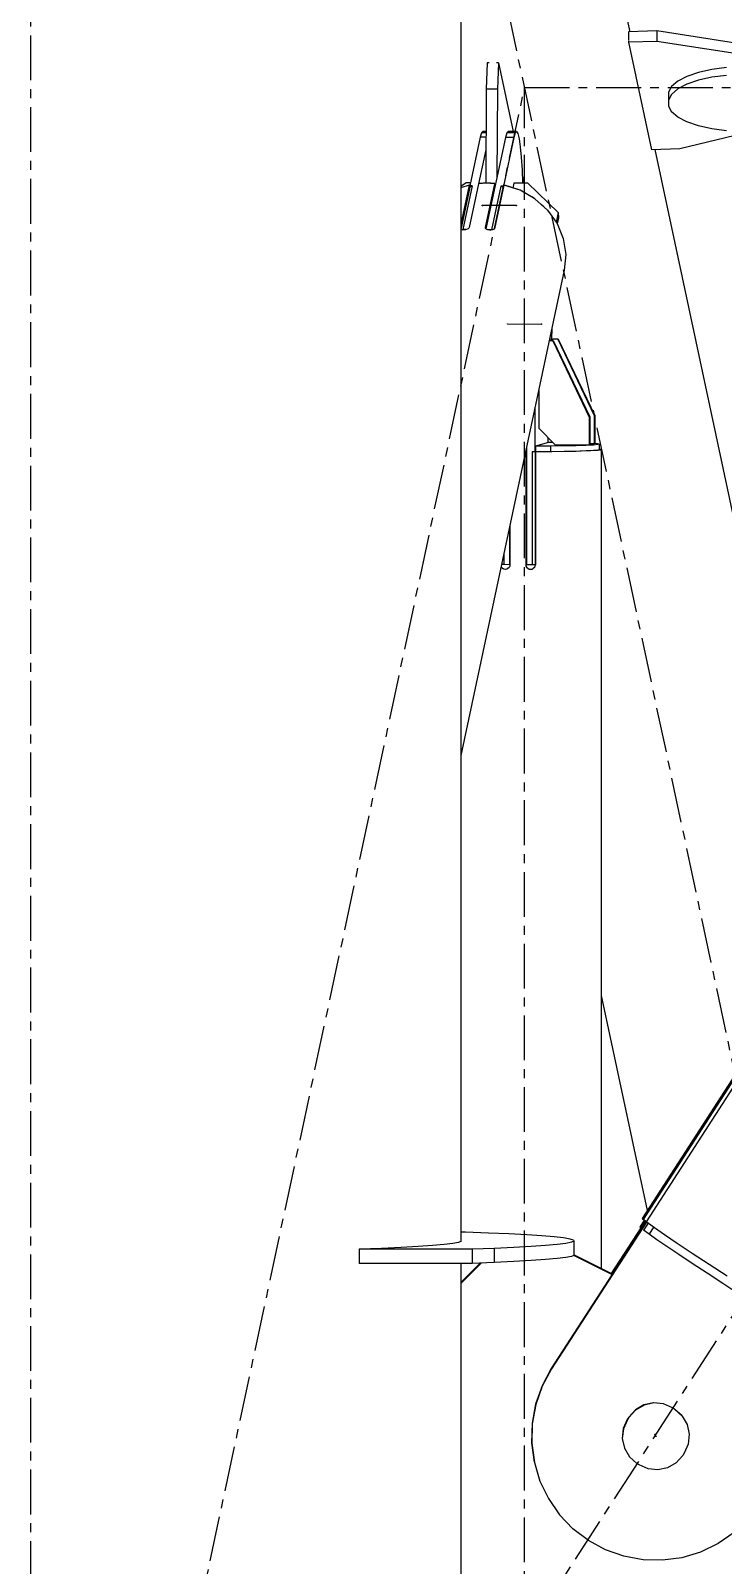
# Model space of a CAD drawing. Header units: millimetres. Extents: x 5143 to 30813, y 232 to 21408.
# Drawn here: x 11840 to 11962.7, y 10148.5 to 10420.3 of the extents above; entities that cross this region are included whole.
import ezdxf

# ---------------------------------------------------------------- set-up
doc = ezdxf.new("R2010")
doc.units = ezdxf.units.MM
doc.header["$LTSCALE"] = 0.25
doc.linetypes.add('CENTER', pattern=[50.8, 31.75, -6.35, 6.35, -6.35])
doc.linetypes.add('XKITLINE00', pattern=[0])

msp = doc.modelspace()

# ---------------------------------------------------------------- linework, layer by layer
at = {"color": 8, "linetype": 'CENTER'}
for p, q in [((12013.58, 10006.9), (11840, 10820.27)), ((11840, 10000.27), (12370, 10820.27)), ((11840, 8951.04), (11840, 10620.27)), ((11840, 10000.27), (11927.5, 10410.27)), ((11927.5, 9590.27), (11927.5, 10410.27)), ((11927.5, 10410.27), (12282.5, 10410.27)), ((11926.02, 10389.35), (11920.04, 10389.36)), ((11924.51, 10368.38), (11930.48, 10368.36)), ((11950.75, 10171.36), (11950.62, 10171.69))]:
    msp.add_line(p, q, dxfattribs=at)
at = {"color": 8, "linetype": 'XKITLINE00'}
for p, q in [((12228.41, 10643.29), (11948.33, 10209.97)), ((11916.2, 10620.27), (11916.2, 10205.88)), ((11939.89, 10449.32), (11946.12, 10420.13)), ((11950.93, 10420.28), (11945.94, 10420.12)), ((11945.94, 10420.12), (11945.94, 10418.64)), ((11945.94, 10418.54), (11945.94, 10418.27)), ((11972.18, 10416.96), (11950.93, 10420.28)), ((11950.93, 10420.28), (11950.93, 10418.43)), ((11950.93, 10418.43), (11945.94, 10418.27)), ((11945.94, 10418.27), (11950, 10399.25)), ((11972.18, 10415.11), (11950.93, 10418.43)), ((11920.87, 10414.61), (11920.69, 10409.99)), ((11921.23, 10414.61), (11920.87, 10414.61)), ((11922.86, 10414.61), (11922.53, 10414.61)), ((11922.86, 10414.61), (11922.68, 10409.99)), ((11922.86, 10414.61), (11925.45, 10402.45)), ((11960.68, 10413.46), (11958.31, 10412.93)), ((11963.28, 10413.78), (11960.68, 10413.46)), ((11953.55, 10410.43), (11952.98, 10409.41)), ((11954.66, 10411.39), (11953.55, 10410.43)), ((11956.27, 10412.23), (11954.66, 10411.39)), ((11956.27, 10410.85), (11954.66, 10410)), ((11958.31, 10412.93), (11956.27, 10412.23)), ((11958.31, 10411.55), (11956.27, 10410.85)), ((11960.68, 10412.07), (11958.31, 10411.55)), ((11963.28, 10412.39), (11960.68, 10412.07)), ((11920.69, 10409.99), (11920.61, 10393.34)), ((11922.68, 10409.99), (11920.69, 10409.99)), ((11922.68, 10409.99), (11922.61, 10394.42)), ((11952.98, 10409.41), (11952.98, 10406.98)), ((11953.55, 10409.05), (11952.98, 10408.02)), ((11954.66, 10410), (11953.55, 10409.05)), ((11952.98, 10406.98), (11953.55, 10405.96)), ((11954.66, 10405), (11953.55, 10405.96)), ((11956.27, 10404.16), (11954.66, 10405)), ((11919.86, 10402.23), (11919.62, 10401.44)), ((11920.1, 10402.46), (11919.86, 10402.23)), ((11920.65, 10402.23), (11919.86, 10402.23)), ((11920.65, 10402.46), (11920.1, 10402.46)), ((11924.34, 10402.22), (11924.1, 10401.43)), ((11924.58, 10402.45), (11924.34, 10402.22)), ((11925.83, 10402.22), (11924.34, 10402.22)), ((11926.07, 10402.44), (11924.58, 10402.45)), ((11925.83, 10402.22), (11925.6, 10401.43)), ((11926.07, 10402.44), (11925.83, 10402.22)), ((11926.07, 10402.44), (11926.31, 10402.1)), ((11968.02, 10402.5), (11954.99, 10399.41)), ((11958.31, 10403.46), (11956.27, 10404.16)), ((11960.68, 10402.93), (11958.31, 10403.46)), ((11963.28, 10402.61), (11960.68, 10402.93)), ((11919.62, 10401.44), (11917.78, 10392.82)), ((11920.65, 10401.44), (11919.62, 10401.44)), ((11924.1, 10401.43), (11920.65, 10385.22)), ((11925.6, 10401.43), (11923.76, 10392.81)), ((11925.6, 10401.43), (11924.1, 10401.43)), ((11926.31, 10402.1), (11926.54, 10401.19)), ((11926.54, 10401.19), (11926.74, 10399.77)), ((11926.74, 10399.77), (11926.92, 10397.9)), ((11954.99, 10399.41), (11950, 10399.25)), ((11920.64, 10399.2), (11919.35, 10393.18)), ((11926.92, 10397.9), (11927.05, 10395.65)), ((11950.57, 10399.27), (11980.39, 10259.56)), ((11927.05, 10395.65), (11927.13, 10393.33)), ((11927.08, 10394.78), (11927.39, 10393.33)), ((11917.14, 10393.36), (11916.2, 10392.71)), ((11917.68, 10392.99), (11916.2, 10386.05)), ((11917.68, 10392.99), (11916.2, 10392.51)), ((11917.79, 10392.58), (11916.2, 10385.1)), ((11917.7, 10392.41), (11916.2, 10385.37)), ((11918.23, 10392.82), (11916.58, 10385.09)), ((11917.9, 10393.36), (11917.14, 10393.36)), ((11917.77, 10393.01), (11917.68, 10392.98)), ((11917.68, 10392.99), (11917.7, 10392.41)), ((11917.77, 10393.01), (11917.69, 10392.62)), ((11917.69, 10392.62), (11917.71, 10392.18)), ((11919.36, 10393.18), (11917.71, 10385.45)), ((11917.77, 10393.01), (11917.78, 10392.82)), ((11918.23, 10392.82), (11917.78, 10392.82)), ((11917.78, 10392.82), (11917.79, 10392.58)), ((11918.23, 10392.82), (11917.79, 10392.58)), ((11920.75, 10393.32), (11919.36, 10393.18)), ((11919.46, 10393.28), (11919.44, 10393.19)), ((11920.15, 10393.33), (11919.46, 10393.28)), ((11920.15, 10393.33), (11920.14, 10393.26)), ((11920.85, 10393.34), (11920.15, 10393.33)), ((11922.15, 10393.17), (11920.5, 10385.44)), ((11922.17, 10392.62), (11920.6, 10385.26)), ((11922.15, 10393.17), (11920.75, 10393.32)), ((11921.55, 10393.32), (11920.85, 10393.34)), ((11921.55, 10393.32), (11921.53, 10393.24)), ((11922.25, 10393.27), (11921.55, 10393.32)), ((11923.31, 10392.81), (11921.66, 10385.08)), ((11922.15, 10393.17), (11922.17, 10392.62)), ((11922.25, 10393.27), (11922.16, 10392.88)), ((11922.16, 10392.88), (11922.18, 10392.41)), ((11923.85, 10392.98), (11922.2, 10385.25)), ((11922.25, 10393.27), (11922.26, 10392.8)), ((11923.76, 10392.81), (11923.31, 10392.81)), ((11923.77, 10392.57), (11923.31, 10392.81)), ((11923.76, 10392.81), (11923.77, 10392.58)), ((11926.7, 10392.06), (11923.85, 10392.98)), ((11923.95, 10392.99), (11923.94, 10392.95)), ((11926.53, 10392.16), (11923.95, 10392.99)), ((11925.61, 10393.34), (11925.44, 10392.51)), ((11928.1, 10393.33), (11925.61, 10393.34)), ((11926.53, 10392.16), (11926.52, 10392.12)), ((11926.69, 10392.06), (11926.53, 10392.16)), ((11929.33, 10390.56), (11926.7, 10392.06)), ((11928.89, 10390.85), (11926.7, 10392.06)), ((11933.46, 10388.1), (11928.1, 10393.33)), ((11929.06, 10390.71), (11928.89, 10390.85)), ((11931.55, 10388.56), (11929.33, 10390.56)), ((11930.93, 10389.14), (11930.5, 10389.5)), ((11930.93, 10389.14), (11931, 10389.05)), ((11931.55, 10388.56), (11933.25, 10386.17)), ((11933.46, 10388.1), (11933.1, 10386.38)), ((11933.25, 10386.17), (11934.35, 10383.5)), ((11933.49, 10387.18), (11933.27, 10386.12)), ((11933.46, 10388.1), (11933.49, 10387.18)), ((11916.32, 10385.05), (11916.2, 10385.09)), ((11916.54, 10385.02), (11916.32, 10385.05)), ((11916.58, 10385.09), (11916.47, 10385.03)), ((11916.8, 10385.04), (11916.54, 10385.02)), ((11917.11, 10385.09), (11916.58, 10385.09)), ((11917.06, 10385.08), (11916.8, 10385.04)), ((11917.31, 10385.15), (11917.06, 10385.08)), ((11917.51, 10385.24), (11917.31, 10385.15)), ((11917.65, 10385.34), (11917.51, 10385.24)), ((11917.71, 10385.45), (11917.65, 10385.34)), ((11920.5, 10385.44), (11920.52, 10385.34)), ((11920.52, 10385.34), (11920.62, 10385.23)), ((11920.8, 10385.14), (11920.62, 10385.23)), ((11921.02, 10385.07), (11920.8, 10385.14)), ((11921.66, 10385.08), (11920.99, 10385.08)), ((11921.28, 10385.02), (11921.02, 10385.07)), ((11921.55, 10385.01), (11921.28, 10385.02)), ((11921.8, 10385.03), (11921.55, 10385.01)), ((11921.75, 10385.03), (11921.66, 10385.08)), ((11922, 10385.09), (11921.8, 10385.03)), ((11922.12, 10385.17), (11922, 10385.09)), ((11922.2, 10385.25), (11922.12, 10385.17)), ((11934.35, 10383.5), (11934.79, 10380.7)), ((11934.79, 10380.7), (11934.54, 10377.9)), ((11934.54, 10377.9), (11916.2, 10291.93)), ((11932.31, 10366.88), (11932.29, 10366.43)), ((11932.34, 10367.38), (11932.31, 10366.88)), ((11932.34, 10367.57), (11932.34, 10367.38)), ((11932.58, 10365.44), (11931.88, 10365.44)), ((11932.49, 10365.41), (11931.88, 10365.41)), ((11931.94, 10365.63), (11931.98, 10365.44)), ((11932.17, 10365.48), (11932.16, 10365.44)), ((11932.21, 10365.72), (11932.17, 10365.48)), ((11932.25, 10366.04), (11932.21, 10365.72)), ((11933.46, 10365.7), (11932.21, 10365.71)), ((11933.37, 10365.68), (11932.21, 10365.68)), ((11932.29, 10366.43), (11932.25, 10366.04)), ((11932.58, 10365.44), (11932.49, 10365.41)), ((11932.49, 10365.41), (11938.96, 10351.9)), ((11932.58, 10365.44), (11939.05, 10351.93)), ((11933.46, 10365.7), (11933.37, 10365.68)), ((11933.37, 10365.68), (11939.85, 10352.17)), ((11933.46, 10365.7), (11939.94, 10352.19)), ((11930, 10356.6), (11930, 10349.92)), ((11929.32, 10353.44), (11929.32, 10345.73)), ((11939.05, 10351.93), (11938.96, 10351.9)), ((11938.96, 10351.9), (11938.96, 10346.9)), ((11939.05, 10351.93), (11939.05, 10346.93)), ((11939.94, 10352.19), (11939.85, 10352.17)), ((11939.85, 10352.17), (11939.85, 10347.17)), ((11939.94, 10352.19), (11939.94, 10347.19)), ((11930, 10349.92), (11932.99, 10346.92)), ((11931.64, 10348.27), (11931.64, 10347.39)), ((11927.7, 10345.72), (11927.68, 10345.72)), ((11927.75, 10345.73), (11927.7, 10345.72)), ((11927.7, 10345.72), (11927.7, 10325.73)), ((11927.72, 10345.95), (11927.72, 10345.73)), ((11927.83, 10345.76), (11927.72, 10345.73)), ((11927.75, 10345.73), (11927.72, 10345.73)), ((11927.75, 10345.73), (11927.75, 10325.74)), ((11927.83, 10346.44), (11927.83, 10325.74)), ((11929.32, 10345.73), (11928.87, 10345.73)), ((11928.87, 10345.73), (11928.87, 10325.73)), ((11929.35, 10345.73), (11929.32, 10345.73)), ((11929.35, 10345.73), (11929.35, 10325.74)), ((11932.31, 10345.74), (11929.41, 10345.72)), ((11929.41, 10345.72), (11929.41, 10325.73)), ((11931.72, 10347.41), (11929.44, 10346.73)), ((11932.07, 10346.75), (11929.44, 10346.73)), ((11929.44, 10346.73), (11929.44, 10345.73)), ((11932.07, 10345.75), (11929.44, 10345.73)), ((11932.51, 10347.4), (11931.72, 10347.41)), ((11934.51, 10346.78), (11932.07, 10346.75)), ((11932.07, 10346.75), (11932.07, 10345.75)), ((11934.51, 10345.78), (11932.07, 10345.75)), ((11932.09, 10345.75), (11932.07, 10345.75)), ((11935.03, 10345.78), (11932.31, 10345.74)), ((11938.96, 10346.9), (11932.99, 10346.92)), ((11936.66, 10346.82), (11934.51, 10346.78)), ((11936.66, 10345.82), (11934.51, 10345.78)), ((11934.7, 10345.79), (11934.51, 10345.79)), ((11937.37, 10345.83), (11935.03, 10345.78)), ((11938.42, 10346.88), (11936.66, 10346.82)), ((11938.42, 10345.88), (11936.66, 10345.82)), ((11939.22, 10345.89), (11937.37, 10345.83)), ((11938.94, 10346.9), (11938.42, 10346.88)), ((11939.72, 10345.94), (11938.42, 10345.88)), ((11939.05, 10346.93), (11938.96, 10346.9)), ((11939.72, 10346.94), (11938.97, 10346.91)), ((11939.85, 10347.17), (11939.05, 10347.17)), ((11940.48, 10345.97), (11939.22, 10345.89)), ((11940.5, 10347.01), (11939.72, 10346.94)), ((11940.5, 10346.01), (11939.72, 10345.94)), ((11939.94, 10347.19), (11939.85, 10347.17)), ((11940.43, 10347.15), (11939.93, 10347.19)), ((11940.74, 10347.08), (11940.43, 10347.15)), ((11941.09, 10346.05), (11940.48, 10345.97)), ((11940.74, 10347.08), (11940.5, 10347.01)), ((11940.74, 10346.08), (11940.5, 10346.01)), ((11940.74, 10347.08), (11940.74, 10346.08)), ((11941.02, 10346.13), (11940.74, 10346.16)), ((11941.02, 10346.13), (11941.09, 10346.05)), ((11941.09, 10346.05), (11941.09, 10201.09)), ((11924.84, 10332.44), (11924.84, 10325.74)), ((11924.91, 10332.75), (11924.91, 10325.73)), ((11923.8, 10327.55), (11923.8, 10325.75)), ((11923.33, 10325.38), (11923.39, 10325.24)), ((11923.35, 10325.45), (11923.44, 10325.26)), ((11923.8, 10325.75), (11923.41, 10325.75)), ((11923.41, 10325.22), (11923.58, 10325.05)), ((11923.44, 10325.26), (11923.48, 10325.22)), ((11923.48, 10325.22), (11923.63, 10325.07)), ((11923.81, 10324.93), (11923.58, 10325.05)), ((11923.86, 10324.95), (11923.63, 10325.07)), ((11924.84, 10325.74), (11923.8, 10325.75)), ((11924.07, 10324.89), (11923.81, 10324.93)), ((11924.12, 10324.9), (11923.86, 10324.95)), ((11924.33, 10324.93), (11924.07, 10324.89)), ((11924.35, 10324.94), (11924.12, 10324.9)), ((11924.56, 10325.05), (11924.33, 10324.93)), ((11924.75, 10325.23), (11924.56, 10325.05)), ((11924.87, 10325.47), (11924.75, 10325.23)), ((11924.91, 10325.76), (11924.84, 10325.74)), ((11924.91, 10325.73), (11924.87, 10325.47)), ((11927.75, 10325.74), (11927.7, 10325.73)), ((11927.7, 10325.73), (11927.74, 10325.46)), ((11927.79, 10325.48), (11927.74, 10325.46)), ((11927.74, 10325.46), (11927.86, 10325.23)), ((11927.75, 10325.74), (11927.79, 10325.48)), ((11927.79, 10325.48), (11927.91, 10325.24)), ((11928.87, 10325.73), (11927.83, 10325.74)), ((11928.05, 10325.04), (11927.86, 10325.23)), ((11928.1, 10325.05), (11927.91, 10325.24)), ((11928.29, 10324.92), (11928.05, 10325.04)), ((11928.34, 10324.93), (11928.1, 10325.05)), ((11928.55, 10324.88), (11928.29, 10324.92)), ((11928.6, 10324.89), (11928.34, 10324.93)), ((11928.82, 10324.92), (11928.55, 10324.88)), ((11928.84, 10324.93), (11928.6, 10324.89)), ((11929.05, 10325.04), (11928.82, 10324.92)), ((11929.35, 10325.74), (11928.87, 10325.73)), ((11929.24, 10325.23), (11929.05, 10325.04)), ((11929.34, 10325.46), (11929.24, 10325.23)), ((11929.41, 10325.73), (11929.34, 10325.46)), ((11929.41, 10325.76), (11929.35, 10325.74)), ((11941.09, 10249.44), (11949.22, 10211.34)), ((11970.23, 10243.34), (11948.52, 10209.75)), ((11970.73, 10242.95), (11949.02, 10209.36)), ((11949.04, 10209.35), (11932.24, 10183.37)), ((11949.09, 10209.31), (11932.27, 10183.29)), ((11948.71, 10209.63), (11947.92, 10208.42)), ((11948.78, 10209.58), (11947.98, 10208.35)), ((11948.93, 10209.49), (11948.12, 10208.23)), ((11948.33, 10209.97), (11948.48, 10209.78)), ((11948.52, 10209.75), (11948.48, 10209.78)), ((11949.05, 10209.41), (11948.52, 10209.75)), ((11949.05, 10209.41), (11948.93, 10209.49)), ((11949.21, 10209.22), (11949.02, 10209.36)), ((11950.5, 10208.3), (11949.21, 10209.22)), ((11917.05, 10207.51), (11916.2, 10207.51)), ((11921.1, 10207.36), (11917.05, 10207.51)), ((11924.72, 10207.2), (11921.1, 10207.36)), ((11927.88, 10207.03), (11924.72, 10207.2)), ((11930.57, 10206.86), (11927.88, 10207.03)), ((11932.75, 10206.67), (11930.57, 10206.86)), ((11934.42, 10206.49), (11932.75, 10206.67)), ((11935.57, 10206.3), (11934.42, 10206.49)), ((11948.07, 10208.27), (11942.86, 10200.19)), ((11948.12, 10208.22), (11942.91, 10200.17)), ((11947.92, 10208.42), (11947.98, 10208.35)), ((11948.12, 10208.23), (11947.98, 10208.35)), ((11948.25, 10208.14), (11948.12, 10208.23)), ((11949.39, 10209.1), (11948.59, 10207.86)), ((11949.57, 10207.15), (11948.59, 10207.86)), ((11950.37, 10208.4), (11949.57, 10207.15)), ((11950.96, 10206.18), (11949.57, 10207.15)), ((11952.3, 10207.06), (11950.5, 10208.3)), ((11954.56, 10205.53), (11952.3, 10207.06)), ((11902.13, 10204.64), (11898.19, 10204.48)), ((11918.19, 10204.49), (11898.19, 10204.48)), ((11898.19, 10204.48), (11898.19, 10201.99)), ((11905.63, 10204.8), (11902.13, 10204.64)), ((11908.66, 10204.97), (11905.63, 10204.8)), ((11911.21, 10205.15), (11908.66, 10204.97)), ((11913.26, 10205.33), (11911.21, 10205.15)), ((11914.79, 10205.52), (11913.26, 10205.33)), ((11915.79, 10205.71), (11914.79, 10205.52)), ((11916.25, 10205.9), (11915.79, 10205.71)), ((11916.2, 10206.06), (11916.25, 10205.9)), ((11922.13, 10204.64), (11918.19, 10204.49)), ((11918.19, 10204.49), (11918.19, 10201.99)), ((11925.62, 10204.81), (11922.13, 10204.64)), ((11922.13, 10204.64), (11922.13, 10202.15)), ((11928.66, 10204.98), (11925.62, 10204.81)), ((11931.21, 10205.15), (11928.66, 10204.98)), ((11933.26, 10205.34), (11931.21, 10205.15)), ((11934.79, 10205.53), (11933.26, 10205.34)), ((11935.79, 10205.72), (11934.79, 10205.53)), ((11936.18, 10206.1), (11935.57, 10206.3)), ((11936.25, 10205.91), (11935.79, 10205.72)), ((11936.18, 10206.1), (11936.25, 10205.91)), ((11936.25, 10205.91), (11936.25, 10203.41)), ((11952.73, 10204.98), (11950.96, 10206.18)), ((11954.83, 10203.57), (11952.73, 10204.98)), ((11957.22, 10203.76), (11954.56, 10205.53)), ((11960.19, 10201.8), (11957.22, 10203.76)), ((11918.19, 10201.99), (11898.19, 10201.99)), ((11919.63, 10202.05), (11916.2, 10198.62)), ((11916.2, 10201.99), (11916.2, 10098.43)), ((11919.84, 10202.06), (11916.21, 10198.43)), ((11922.13, 10202.15), (11918.19, 10201.99)), ((11925.62, 10202.31), (11922.13, 10202.15)), ((11928.66, 10202.48), (11925.62, 10202.31)), ((11931.21, 10202.66), (11928.66, 10202.48)), ((11933.26, 10202.84), (11931.21, 10202.66)), ((11934.79, 10203.03), (11933.26, 10202.84)), ((11935.79, 10203.22), (11934.79, 10203.03)), ((11936.25, 10203.41), (11935.79, 10203.22)), ((11943.05, 10200.09), (11936.25, 10203.53)), ((11942.98, 10200.01), (11936.25, 10203.41)), ((11957.22, 10201.98), (11954.83, 10203.57)), ((11959.84, 10200.25), (11957.22, 10201.98)), ((11963.38, 10199.71), (11960.19, 10201.8)), ((11916.2, 10198.48), (11916.21, 10198.43)), ((11916.21, 10198.43), (11916.21, 10103.47)), ((11962.62, 10198.43), (11959.84, 10200.25)), ((11965.49, 10196.56), (11962.62, 10198.43)), ((11932.24, 10183.37), (11930.6, 10180.33)), ((11932.27, 10183.29), (11930.63, 10180.25)), ((11932.24, 10183.37), (11932.27, 10183.29)), ((11930.6, 10180.33), (11929.46, 10177.07)), ((11930.63, 10180.25), (11929.48, 10177)), ((11930.6, 10180.33), (11930.63, 10180.25)), ((11929.46, 10177.07), (11928.83, 10173.68)), ((11929.48, 10177), (11928.86, 10173.6)), ((11948.65, 10176.93), (11947.14, 10176.05)), ((11948.66, 10176.9), (11947.15, 10176.02)), ((11950.37, 10177.3), (11948.65, 10176.93)), ((11950.38, 10177.27), (11948.66, 10176.9)), ((11952.11, 10177.12), (11950.37, 10177.3)), ((11952.12, 10177.09), (11950.38, 10177.27)), ((11953.71, 10176.41), (11952.11, 10177.12)), ((11953.72, 10176.39), (11952.12, 10177.09)), ((11945.7, 10174.32), (11944.99, 10172.72)), ((11945.71, 10174.3), (11945, 10172.7)), ((11945.97, 10174.74), (11945.7, 10174.32)), ((11945.7, 10174.32), (11945.71, 10174.3)), ((11945.98, 10174.72), (11945.71, 10174.3)), ((11947.14, 10176.05), (11945.97, 10174.74)), ((11945.97, 10174.74), (11945.98, 10174.72)), ((11947.15, 10176.02), (11945.98, 10174.72)), ((11953.71, 10176.41), (11953.72, 10176.39)), ((11954.13, 10176.14), (11953.71, 10176.41)), ((11954.14, 10176.11), (11953.72, 10176.39)), ((11954.13, 10176.14), (11954.14, 10176.11)), ((11955.44, 10174.97), (11954.13, 10176.14)), ((11955.44, 10174.95), (11954.14, 10176.11)), ((11955.44, 10174.95), (11956.32, 10173.43)), ((11928.83, 10173.68), (11928.75, 10170.23)), ((11928.86, 10173.6), (11928.78, 10170.15)), ((11944.99, 10172.72), (11944.81, 10170.98)), ((11945, 10172.7), (11944.82, 10170.96)), ((11956.32, 10173.43), (11956.69, 10171.72)), ((11956.69, 10171.72), (11956.51, 10169.98)), ((11928.75, 10170.23), (11929.21, 10166.81)), ((11928.78, 10170.15), (11929.24, 10166.73)), ((11944.82, 10170.96), (11945.19, 10169.24)), ((11945.19, 10169.24), (11946.07, 10167.73)), ((11955.8, 10168.38), (11955.53, 10167.96)), ((11956.51, 10169.98), (11955.8, 10168.38)), ((11929.24, 10166.73), (11930.23, 10163.43)), ((11947.37, 10166.56), (11946.07, 10167.73)), ((11947.79, 10166.29), (11947.37, 10166.56)), ((11949.39, 10165.58), (11947.79, 10166.29)), ((11952.85, 10165.77), (11951.13, 10165.4)), ((11954.36, 10166.65), (11952.85, 10165.77)), ((11955.53, 10167.96), (11954.36, 10166.65)), ((11930.23, 10163.43), (11931.72, 10160.32)), ((11951.13, 10165.4), (11949.39, 10165.58)), ((11931.72, 10160.32), (11933.68, 10157.48)), ((11933.68, 10157.48), (11936.06, 10154.98)), ((11938.81, 10152.89), (11936.06, 10154.98)), ((11941.84, 10151.25), (11938.81, 10152.89)), ((11961.79, 10152.35), (11958.68, 10150.85)), ((11964.63, 10154.31), (11961.79, 10152.35)), ((11945.1, 10150.11), (11941.84, 10151.25)), ((11948.5, 10149.49), (11945.1, 10150.11)), ((11951.95, 10149.4), (11948.5, 10149.49)), ((11955.37, 10149.86), (11951.95, 10149.4)), ((11958.68, 10150.85), (11955.37, 10149.86))]:
    msp.add_line(p, q, dxfattribs=at)
for centre in [(11927.5, 10410.27), (11927.5, 10410.27), (11927.5, 10410.27), (11920.04, 10389.36), (11926.02, 10389.35), (11924.51, 10368.38), (11930.48, 10368.36), (11950.62, 10171.69), (11950.75, 10171.36)]:
    msp.add_circle(centre, 0.05, dxfattribs=at)

doc.saveas('drawing.dxf')
